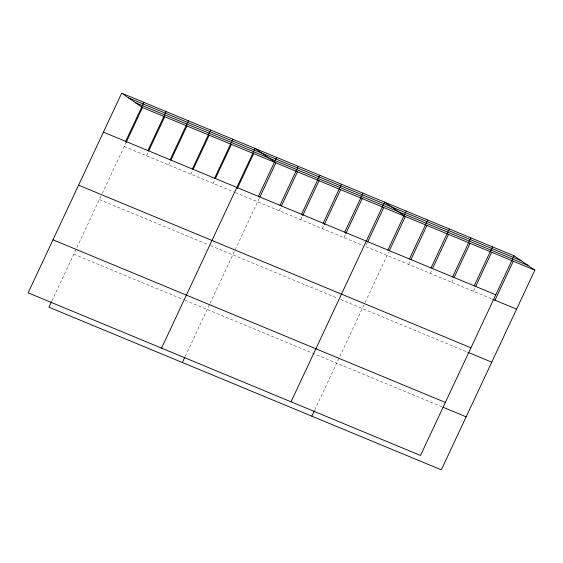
<?xml version="1.0" encoding="UTF-8"?>
<svg xmlns="http://www.w3.org/2000/svg" width="563" height="563" viewBox="0 0 563 563"><rect width="100%" height="100%" fill="white"/><g stroke="black" fill="none" stroke-linecap="round" stroke-linejoin="round"><path stroke-width="0.42" stroke-dasharray="2.81 2.11" d="M51.866 300.966L101.938 194.087M102.297 193.306L126.084 142.538M146.45 155.733L148.315 151.75M168.689 164.945L170.547 160.969M190.92 174.164L192.785 170.188M213.159 183.376L215.017 179.4M185.276 356.259L209.753 304.006M210.119 303.232L259.487 197.831M279.206 210.752L281.071 206.776M300.783 219.697L302.648 215.72M322.367 228.641L323.859 225.46M343.944 237.586L345.436 234.405M367.393 242.554L365.528 246.531L491.809 298.876M314.759 409.927L364.824 303.049M365.19 302.268L388.597 252.294M408.689 264.42L410.181 261.239M430.266 273.365L432.131 269.388M451.85 282.309L453.715 278.333M473.427 291.254L474.919 288.073M124.219 146.514L233.8 191.934M235.39 192.595L363.128 245.538M99.377 199.541L208.169 244.638M210.548 245.623L337.49 298.235M340.685 299.558L466.973 351.903M73.788 254.18L183.369 299.6M184.96 300.255L442.18 406.873"/><path stroke-width="0.84" d="M121.685 93.162L28.15 292.837L420.519 455.467L514.054 255.792L121.685 93.162L142.481 107.533L534.85 270.163L441.315 469.838L48.946 307.208L51.5 301.747M125.655 141.362L143.917 102.382M126.084 142.538L142.481 107.533M147.893 150.574L166.155 111.594M148.688 150.954L164.713 116.745M170.125 159.793L188.387 120.813M170.92 160.173L186.951 125.964M192.363 169.006L210.618 130.025M193.158 169.386L209.183 135.176M214.594 178.225L232.857 139.244M215.39 178.605L231.414 144.395M161.553 348.131L255.088 148.456L275.884 162.827L259.86 197.036M237.255 188.619L253.653 153.608M258.41 196.388L276.672 157.401M182.349 362.502L184.91 357.041M279.987 205.333L298.249 166.345M281.444 205.981L297.468 171.771M301.571 214.278L319.833 175.29M302.648 215.72L319.045 180.716M323.148 223.222L341.41 184.235M324.232 224.665L340.629 189.661M344.732 232.167L362.994 193.179M345.809 233.61L362.206 198.605M291.036 401.799L384.571 202.124L405.367 216.495L389.343 250.704M367.766 241.759L383.79 207.55M387.893 250.056L406.155 211.069M311.832 416.17L314.393 410.709M409.47 259.001L427.732 220.013M410.92 259.649L426.951 225.439M431.054 267.946L449.316 228.958M432.504 268.593L448.528 234.384M452.631 276.89L470.893 237.903M454.081 277.538L470.112 243.329M474.215 285.835L492.477 246.847M475.665 286.483L491.689 252.273M495.011 300.206L513.273 261.218M128.547 97.906L520.916 260.535M135.62 102.79L527.988 265.419M103.423 132.143L495.792 294.78M492.611 299.206L516.588 309.15M78.581 185.171L470.957 347.807M467.769 352.234L491.752 362.178M52.992 239.81L445.361 402.439M442.975 407.204L466.157 416.81M514.054 255.792L534.85 270.163"/></g></svg>
